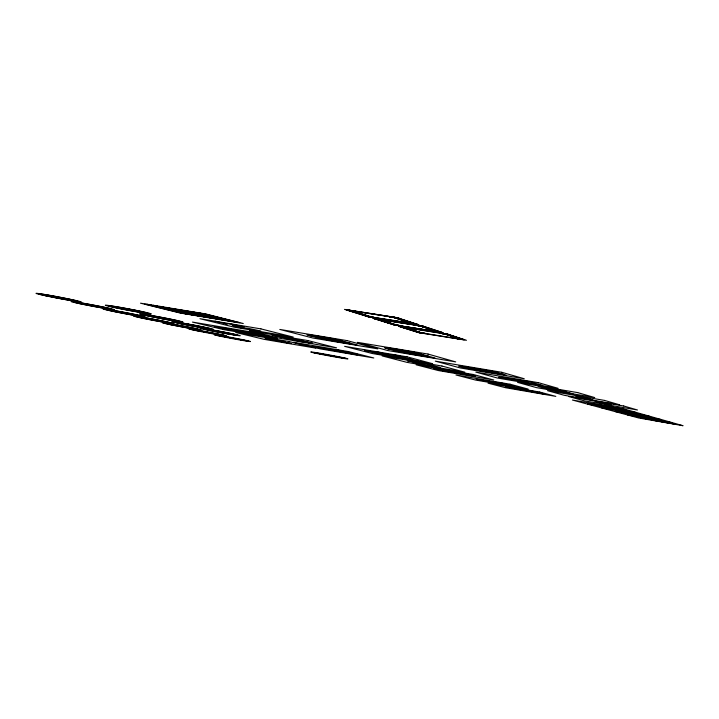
<?xml version="1.0" encoding="UTF-8"?>
<svg xmlns="http://www.w3.org/2000/svg" width="719" height="719" viewBox="0 0 719 719"><rect width="100%" height="100%" fill="white"/><g stroke="black" fill="none" stroke-linecap="round" stroke-linejoin="round"><path stroke-width="1.08" d="M374.383 318.607L374.716 318.868M196.278 326.219L200.601 326.839L182.986 323.622M147.952 313.358L148.078 313.322A20.033 0.62 10.7 0 0 139.549 311.174L137.886 310.824A20.033 0.62 10.7 0 0 110.07 305.89A20.033 0.62 10.7 0 0 123.641 309.305A20.033 0.62 10.7 0 0 147.952 313.358L114.456 306.959L118.231 307.525A32.804 1.007 10.7 0 1 132.871 310.024L138.713 311.003M347.25 310.015L366.87 316.162M348.76 310.329L366.528 316.063M351.034 310.797L351.438 311.084M379.434 319.649L395.252 324.593M403.251 327.361L418.422 332.187M590.002 399.44L591.692 399.809M590.02 399.494L578.723 396.259L580.458 396.52M347.259 310.015L349.758 310.257M348.778 310.329L351.276 310.572M351.043 310.797L353.559 311.048M162.791 318.418L167.895 319.353L160.714 317.996M374.392 318.607L377.493 318.957M379.452 319.64L381.924 319.901M403.26 327.352L405.121 327.54M440.999 332.25L439.021 332.052M52.074 296.453L72.304 300.254L46.393 295.473L53.395 296.632M605.964 406.639L604.158 406.523L626.923 410.621L618.538 408.257L588.295 403.44L621.027 408.958M634.571 412.769L618.025 410.351L640.072 414.324L632.235 412.113L621.324 410.154M165.73 319.119L159.636 318.077L161.227 318.319M457.464 338.604L459.279 338.604M632.855 414.081L631.021 413.937L652.394 417.784L645.051 415.717L616.282 411.079L647.235 416.337M645.051 417.46L643.208 417.299L663.952 421.037L657.058 419.096L628.972 414.548L659.098 419.671M166.152 318.706L173.414 320.216L165.622 318.553M670.252 422.817L654.676 420.462L674.808 424.093L658.379 420.48M284.976 342.037L277.956 341.022L291.276 343.574L265.203 337.876L282.486 341.426M240.64 331.684L254.859 333.877L228.256 329.581L243.471 332.016M188.216 324.548L186.059 324.215M592.717 403.988L591.701 403.88L601.659 405.489L596.59 404.617M606.117 407.826L607.115 407.943M620.596 411.645L619.598 411.529L629.053 413.074L624.281 412.239M633.232 415.115L632.244 414.989L641.465 416.508L636.827 415.699M644.134 418.251L645.114 418.368M434.141 331.046L435.93 331.01M434.833 331.189L437.008 331.342L422.278 326.66M403.053 327.118L401.067 326.947L417.29 332.052M435.534 331.333L437.332 331.297M436.927 331.621L438.734 331.585M404.429 327.397L402.442 327.226L417.568 332.07M437.628 331.765L439.803 331.917L424.111 326.821M405.813 327.684L403.781 327.54L419.537 332.25M407.188 327.963L405.157 327.819L418.961 332.142M407.871 328.107L405.84 327.963L406.253 328.152M456.799 338.469L458.947 338.64L446.966 334.677M458.794 338.883L460.618 338.883M459.468 339.017L461.616 339.188L446.67 334.596M460.133 339.152L461.958 339.152M461.463 339.431L463.62 339.602L449.087 334.793M193.896 325.941L205.409 327.855L201.724 327.343M193.555 325.653L189.906 325.069M350.521 310.419L347.906 310.195L348.418 310.464M352.795 310.887L350.162 310.707L368.685 316.315M355.078 311.363L352.445 311.129L352.948 311.399M355.833 311.516L353.2 311.291L368.2 316.108M407.916 322.741L410.702 322.957L396.529 318.292M408.644 322.894L411.439 323.11L411.007 322.903M409.381 323.047L412.176 323.262L395.765 318.068M374.572 317.51L412.904 323.415L412.481 323.208M410.846 323.343L413.641 323.568L395.261 317.942M411.574 323.496L414.378 323.721L413.946 323.514M412.311 323.649L415.106 323.874L398.047 318.337M413.767 323.954L416.571 324.179L416.148 323.972M378.311 319.155L375.722 318.921L376.163 319.164M379.03 319.308L376.441 319.065L393.859 324.53M379.758 319.461L377.133 319.254L393.14 324.332M61.304 297.972L69.285 299.455L63.362 298.412M381.196 319.757L378.607 319.515L379.039 319.757M382.643 320.054L380.045 319.811L380.477 320.054M384 320.297L380.764 319.955L394.857 324.485M190.49 324.97L195.972 325.95L192.207 325.365M432.847 330.812L435.606 331.055L422.592 326.759M433.548 330.956L438.41 331.63L422.88 326.687M436.343 331.531L440.504 332.061L424.713 326.848M438.437 331.962L441.529 332.169M403.62 327.199L400.762 327.019M406.379 327.765L401.723 327.118L402.137 327.307M408.446 328.188L404.464 327.684L404.878 327.864M456.223 338.388L460.286 338.91L447.263 334.695M458.228 338.793L462.955 339.458L448.476 334.766M460.888 339.341L464.627 339.701M280.212 341.022L269.922 339.503L279.646 341.219M351.942 310.671L346.387 309.88L346.909 310.15M356.489 311.615L351.69 310.976L371.984 316.998M410.19 323.244L415.843 324.026L398.659 318.355M413.11 323.847L417.308 324.332L416.885 324.125M222.396 332.142L221.695 331.962L232.174 334.497L215.053 331.001L221.551 331.89L216.832 331.046L218.019 331.351M380.387 319.551L374.967 318.805L392.592 324.314M383.281 320.153L377.852 319.398L393.697 324.359M432.218 330.713L434.249 331.099M434.312 331.144L437.035 331.675M437.098 331.72L439.129 332.106M402.937 327.055L405.615 327.576M405.687 327.621L409.057 328.286M58.922 298.088L52.487 296.929L61.564 298.52L60.899 298.286M409.749 328.421L406.532 328.107L420.354 332.448M455.612 338.289L456.889 338.523M456.942 338.559L463.962 339.566M588.043 398.766C585.59 398.389 596.941 400.869 591.656 399.701M588.439 398.784L589.292 398.892L585.805 398.272L590.676 399.288L589.823 399.18M589.418 399.162L588.573 399.054L590.326 399.413M590.793 399.548L575.317 395.684L582.264 396.897L580.521 396.636M591.189 399.566L592.043 399.674L590.29 399.306M351.178 310.518L391.064 316.782M389.86 316.746L349.416 310.509L367.427 316.18M374.132 317.582L410.917 323.397M379.668 319.407L417.191 325.348M382.553 320L415.986 325.294M595.44 404.734L606.62 406.487L591.656 404.051M609.658 408.644L620.578 410.369L606 407.979M433.611 331.001L397.67 325.5M399.845 325.761L436.406 331.576M406.999 327.855L441.295 333.328M622.978 412.293L633.637 413.991L619.436 411.654M635.47 415.726L645.887 417.397M391.666 316.8L392.376 316.908M390.462 316.764L393.122 317.034M389.563 316.737L394.632 317.313M388.961 316.719L396.097 317.609M425.082 333.481L457.608 338.703M647.217 418.952L657.4 420.588L643.873 418.341M373.458 317.474L374.976 317.609M372.343 317.439L373.853 317.573M416.885 325.33L418.782 325.491M415.681 325.285L417.272 325.428M415.384 325.267L417.083 325.518M400.6 325.716L401.535 325.833M398.353 325.617L399.566 325.743M442.796 333.409L444.153 333.634M441.592 333.346L444.845 333.76M440.091 333.265L441.96 333.436M401.067 356.606L364.488 350.333L378.751 353.775L375.722 353.263L378.203 353.91L411.816 359.464M618.906 408.365L605.227 406.145L619.526 408.536M632.585 412.212L602.747 407.385L619.859 410.486M425.01 333.409L425.927 333.526M423.599 333.337L425.36 333.499M422.763 333.283L423.949 333.418M144.645 304.2L209.633 314.949M645.374 415.816L632.387 413.686L645.914 415.968M657.355 419.186L644.7 417.101L657.867 419.33M668.616 422.35L640.908 417.811L656.519 420.633M148.743 305.224L213.516 315.938M152.805 306.231L217.354 316.917M156.841 307.229L221.164 317.888M160.831 308.217L224.939 318.85M164.786 309.206L228.669 319.802M168.704 310.177L232.372 320.737M172.587 311.138L236.039 321.672M176.434 312.091L239.679 322.597M308.918 335.467L317.043 337.597A18.55 0.674 10.5 0 0 340.123 342.199L357.577 345.12L334.083 338.865L316.18 335.89A18.766 0.692 10.5 0 0 306.959 334.802L307.013 334.856A18.766 0.692 10.5 0 0 308.918 335.467L324.754 338.11M326.084 338.334L342.091 340.995M386.022 348.284L402.604 351.043L395.468 349.075M420.777 354.072L403.997 351.276L396.861 349.308M386.597 348.445L403.188 351.205L405.094 351.735L402.325 351.267L409.875 353.047L393.428 350.306M421.352 354.233L404.581 351.438L412.149 353.227L409.381 352.759L411.25 353.281L427.877 356.049M317.043 337.597L332.744 340.213M334.065 340.438L349.928 343.08M394.039 350.468L410.45 353.209L417.254 355.087M428.434 356.211L411.825 353.442L418.62 355.312M496.173 372.262L465.57 367.445L503.812 374.437M619.257 410.037L633.16 412.373M389.671 316.836L394.776 317.439M344.509 351.717L357.729 354.485L350.908 353.326M537.758 392.403L521.167 389.689L544.049 394.084C547.447 393.967 512.737 387.155 531.665 391.37M656.267 420.309L669.092 422.484M373.305 317.367L374.851 317.519M372.19 317.34L373.736 317.483M372.622 317.447L370.914 317.187M417.874 325.455L419.501 325.617M416.669 325.41L418.287 325.563M399.917 325.599L400.878 325.725M398.793 325.545L400.312 325.698M442.257 333.454L443.848 333.616M441.053 333.391L442.643 333.553M440.756 333.373L442.437 333.634M425.288 333.427L421.334 332.96M422.943 333.221L424.722 333.391M422.107 333.176L423.32 333.319M61.483 298.511L64.207 298.951L61.367 298.448M526.883 390.345L505.637 386.84L522.048 390.022M150.747 315.785L146.721 315.183L152.32 316.108M252.549 333.31L224.094 328.853L227.321 329.608L221.776 328.385L232.444 329.94L214.253 326.696L235.266 330.291L222.854 327.783L233.504 329.868M223.088 332.322L225.766 332.735L221.695 331.962M610.898 408.554L615.806 409.408M648.619 418.952L653.131 419.734M581.887 396.924C576.683 396.124 587.162 397.85 581.95 397.041M583.316 397.328C578.184 396.537 588.591 398.254 583.37 397.445M584.727 397.733C579.541 396.933 589.966 398.65 584.781 397.841M235.059 330.147L248.648 332.349L261.788 335.575L247.615 332.852M274.379 339.943L265.14 338.325L274.325 340.069M229.145 333.922L230.943 334.218M374.15 317.394L372.424 317.124M372.307 317.232L373.871 317.385M419.195 325.608L420.948 325.878M371.193 317.196L372.748 317.349M417.982 325.554L419.617 325.725M416.777 325.5L418.404 325.671M398.659 325.446L400.195 325.608M397.535 325.401L399.072 325.563M396.978 325.374L397.949 325.509M442.041 333.526L443.641 333.697M424.632 333.31L422.448 333.023M421.442 333.059L423.221 333.239M238.951 330.938L245.556 332.115M228.516 333.634L233.675 334.659L230.107 334.038M391.163 317.097L392.214 317.241M419.006 325.698L420.642 325.869M418.099 325.653L419.429 325.815M371.301 317.088L372.864 317.25M417.496 325.635L418.521 325.779M370.195 317.052L371.75 317.214M444.243 333.733L445.546 333.895M399.503 325.482L393.742 324.718M443.039 333.661L446.274 334.119M397.4 325.294L398.937 325.464M442.131 333.616L443.425 333.778M396.286 325.249L397.823 325.41M420.777 332.933L421.72 333.068M187.012 324.278L186.14 324.107L189.834 324.646L185.08 323.927M392.52 317.25L393.859 317.412M391.918 317.232L395.261 317.708M420.336 325.86L421.658 326.022M419.123 325.806L420.75 325.977M418.224 325.77L419.537 325.932M371.426 316.98L372.703 317.133M370.312 316.944L371.858 317.106M369.485 316.917L370.752 317.07M445.241 333.877L446.22 334.02M444.027 333.814L445.618 333.993M443.129 333.76L444.405 333.922M398.802 325.356L396.897 325.069M442.823 333.742L446.454 334.416M396.16 325.141L397.688 325.303M395.603 325.114L396.564 325.258M423.293 333.068L420.885 332.753M422.736 333.041L418.341 332.43M421.613 332.978L419.492 332.681M394.947 324.979L396.439 325.15M422.637 332.942L420.57 332.555M200.08 326.992L202.3 327.469M394.47 317.43L396.78 317.753M393.563 317.403L396.178 317.735M392.655 317.376L394.354 317.681M421.046 325.995L422.341 326.156M420.139 325.959L421.433 326.12M419.231 325.914L420.525 326.084M418.934 325.905L421.163 326.327M370.456 316.827L371.705 316.989M369.62 316.8L370.869 316.962M368.793 316.773L370.033 316.935M445.924 334.002L448.072 334.407L445.681 334.182M443.803 333.895L446.283 334.218M163.411 318.382L161.928 318.05L164.552 318.211L158.198 317.196L160.732 317.933M397.463 325.087L394.974 324.584M397.176 325.078L394.569 324.754M394.318 324.853L395.225 324.997M420.291 332.627L421.729 332.798M417.397 332.214L420.606 332.735M155.412 316.863L159.465 317.564L154.657 316.648L155.646 316.962M421.738 326.129L422.997 326.3M420.822 326.093L422.08 326.255M419.914 326.058L421.172 326.219M369.8 316.693L371.013 316.845M368.964 316.666L370.177 316.818M368.137 316.639L369.341 316.791M445.969 334.101L447.191 334.272M54.509 297.064L50.995 296.273M419.456 332.493L420.849 332.663M419.725 332.6L417.838 332.322M367.517 316.504L368.407 316.648M446.589 334.236L448.584 334.533M444.773 334.137L446.975 334.614M395.405 324.79L396.546 324.943M422.691 326.282L423.599 326.426M421.774 326.246L424.614 326.678M420.867 326.201L422.071 326.363M369.18 316.549L370.348 316.702M368.353 316.531L369.521 316.684M368.685 316.657L366.465 316.252M396.475 317.744L397.418 317.897M395.567 317.717L396.807 317.87M394.965 317.699L395.899 317.843M394.057 317.672L395.288 317.825M51.813 296.3L46.861 295.158L54.716 296.812M191.811 325.24L192.845 325.473M661.552 421.37L668.284 422.898L663.313 421.649M625.162 411.223L632.909 413.003L627.058 411.52M638.068 414.827L645.446 416.508L639.919 415.115M650.174 418.197L657.22 419.806L651.98 418.485M394.039 324.637L395.126 324.781M393.212 324.602L394.291 324.745M420.849 332.564L419.069 332.304M420.291 332.538L418.233 332.259M611.375 407.385L619.508 409.255L613.307 407.682M446.247 334.308L447.065 334.452M368.622 316.423L369.737 316.567M368.901 316.549L366.043 316.135M394.875 324.673L395.971 324.817M422.377 326.381L425.324 326.875M421.469 326.336L423.392 326.624M420.858 326.309L421.702 326.453M397.113 317.879L397.993 318.032M396.205 317.852L397.382 318.005M395.594 317.834L398.011 318.238M394.686 317.807L397.104 318.211M197.446 326.444L198.678 326.732M369.18 316.441L367.148 316.171M367.571 316.288L368.344 316.414M394.138 324.548L395.162 324.682M394.318 324.646L392.349 324.377M392.745 324.485L393.185 324.413M448.279 334.515L449.69 334.829M447.667 334.479L449.096 334.721M446.76 334.434L448.485 334.695M446.157 334.398L448.171 334.748M146.901 304.227L186.437 314.068M422.008 326.462L422.79 326.597M421.406 326.435L422.179 326.57M159.78 306.357L198.893 316.144M153.327 305.296L192.656 315.102M397.688 318.023L399.27 318.373M397.077 317.996L398.623 318.265M179.31 309.583L217.767 319.281M172.776 308.505L211.449 318.229M166.26 307.426L205.158 317.178M199.073 312.855L236.857 322.454M192.458 311.758L230.466 321.393M185.87 310.671L224.103 320.332M485.747 380.863L488.345 381.546M418.701 332.205L419.348 332.313M416.732 332.025L418.791 332.286M417.029 332.115L417.955 332.241M317.924 336.177L341.858 342.496M316.594 335.962L340.545 342.271M377.071 351.798L385.887 354.125M395.333 356.615L397.661 357.226L394.614 356.714L403.674 358.817M366.6 316.153L367.292 316.279M393.742 324.44L394.695 324.566M393.185 354.503L419.249 361.441M423.698 326.633L425.019 326.866M423.087 326.606L424.408 326.839M422.484 326.579L423.185 326.705M421.873 326.552L422.574 326.678M601.749 407.979L614.314 411.385L661.875 419.707L672.472 422.709M615.051 411.583L626.851 414.782L673.092 422.889L683.05 425.711L638.643 417.973L627.534 414.962M396.978 318.104L397.742 318.328M615.194 408.644L612.229 407.817L613.037 408.257M628.667 412.391L625.898 411.619L626.582 412.023M641.294 415.906L638.697 415.178L639.272 415.546M653.149 419.204L650.704 418.521L651.18 418.853M664.293 422.305L661.992 421.658L662.379 421.963M551.59 388.179L553.801 388.808L538.172 386.4L547.788 389.087L569.484 393.257M649.239 416.121L637.187 412.706L587.567 404.132L600.976 407.763L649.931 416.319L661.219 419.519M555.203 388.79L572.989 393.859M393.419 324.35L394.021 324.449M392.035 324.287L392.907 324.404M365.701 316.036L366.322 316.144M448.791 334.712L449.393 334.811M448.189 334.677L448.782 334.784M398.317 318.256L398.964 318.364M397.706 318.229L398.353 318.346M57.044 297.558L57.835 297.819M65.492 298.879L66.184 299.122M215.062 321.222L227.177 324.125L223.591 323.191L231.662 324.161L244.208 326.848L232.183 325.401L237.342 326.947L243.912 328.295L240.488 327.397L248.549 328.394L260.709 330.992L248.765 329.608M345.309 358.359L313.709 352.571L345.309 358.359M384.746 347.744L384.728 347.789A19.188 0.728 10.4 0 0 385.842 348.23L394.237 350.521A18.964 0.71 10.4 0 0 416.813 355.006L435.076 358.062L413.802 352.121L395.028 349.003A19.188 0.728 10.4 0 0 384.746 347.744M216.59 335.171L247.974 341.031L216.59 335.171M224.004 335.431L191.596 329.41L224.004 335.431M294.952 340.276L293.397 340.312L297.792 340.752A15.27 0.485 10.5 0 0 292.274 339.422L271.98 335.045L289.415 338.946A15.252 0.485 10.5 0 1 294.952 340.276M302.348 341.525L300.74 341.552L305.207 342.001A15.297 0.485 10.5 0 0 299.724 340.68L279.484 336.312L296.857 340.195A15.288 0.485 10.5 0 1 302.348 341.525M309.79 342.774L308.127 342.801L312.657 343.26A15.324 0.494 10.5 0 0 307.211 341.947L287.025 337.579L304.326 341.462A15.315 0.485 10.5 0 1 309.79 342.774M595.305 401.463L611.411 405.228L595.305 401.463M584.457 397.868L587.908 398.497L584.457 397.868M453.15 372.415L444.603 371.139L442.607 370.618L445.385 371.085L433.548 368.254L466.901 374.015L475.547 376.316L453.15 372.415M337.984 350.081L335.279 350.18L311.884 346.441L357.181 354.907L337.984 350.081M526.712 382.22L522.362 381.645L542.692 385.429L529.552 381.681L498.689 377.196L526.712 382.22M500.55 383.739L496.856 383.236L514.606 386.525L502.527 383.308L476.176 379.362L500.55 383.739M554.987 389.141L545.11 387.622L557.746 389.932L554.987 389.141M555.535 389.644L542.926 387.343L555.535 389.644M559.346 390.381L549.532 388.862L562.06 391.154L559.346 390.381M559.849 390.866L547.366 388.584L559.849 390.866M563.633 391.594L553.882 390.084L566.293 392.349L563.633 391.594M396.996 317.636L344.482 309.386L367.984 316.755L419.015 324.817L396.996 317.636M423.239 326.201L372.487 318.166L394.138 324.943L443.497 332.807L423.239 326.201M447.775 334.2L398.703 326.381L418.674 332.636L466.442 340.294L447.775 334.2M205.715 313.951L140.502 303.175L180.244 313.044L243.274 323.523L205.715 313.951M347.079 340.617L279.799 329.437L312.918 338.029L377.808 348.868L347.079 340.617M428.021 354.072L357.469 342.343L387.82 350.548L455.711 361.891L428.021 354.072M260.952 328.889L199.945 318.697L234.169 327.163L293.235 337.076L260.952 328.889M501.799 372.298L435.319 361.136L460.151 367.93L524.25 378.742L501.799 372.298M407.035 356.831L344.617 346.342L372.289 353.514L432.631 363.706L407.035 356.831M493.836 371.597L470.657 367.706A18.793 0.656 10.3 0 0 459.711 366.564A18.793 0.656 10.3 0 0 483.339 371.247L506.059 375.075L493.836 371.597M307.939 340.581L249.52 330.758L279.961 338.289L336.573 347.852L307.939 340.581M247.731 331.396L192.458 322.085L223.986 329.679L277.669 338.766L247.731 331.396M441.942 366.034L382.157 355.923L406.999 362.367L464.86 372.19L441.942 366.034M538.558 382.715L475.825 372.1L497.476 378.041L558.088 388.332L538.558 382.715M428.03 364.245L407.278 360.731L421.217 364.12L418.314 363.625L420.112 364.093L440.513 367.553L428.03 364.245M288.885 341.507L235.787 332.511L264.206 339.359L315.812 348.131L288.885 341.507M348.616 351.609L293.568 342.289L320.368 348.895L373.799 357.981L348.616 351.609M473.237 374.482L416.13 364.785L438.455 370.573L493.791 380.009L473.237 374.482M577.681 392.61L517.581 382.391L536.581 387.649L594.712 397.562L577.681 392.61M510.05 384.216L455.927 374.967L475.547 380.054L528.079 389.06L510.05 384.216M604.49 400.402L547.492 390.66L564.37 395.324L619.589 404.797L604.49 400.402M623.697 405.992L568.963 396.6L584.385 400.86L637.474 409.992L623.697 405.992M539.708 392.044L488.039 383.173L505.592 387.73L555.805 396.376L539.708 392.044M623.544 408.841L572.405 400.025L586.74 403.907L636.441 412.499L623.544 408.841M141.391 311.435L139.459 311.03A23.332 0.728 10.7 0 0 106.78 305.242A23.332 0.728 10.7 0 0 124.261 309.529A23.332 0.728 10.7 0 0 151.305 313.933L149.723 313.349A23.332 0.728 10.7 0 0 144.861 312.19L141.391 311.435M319.443 354.018A18.748 0.485 10.5 0 0 347.906 358.88A18.748 0.485 10.5 0 0 321.141 353.469A18.748 0.485 10.5 0 0 319.443 354.018M180.999 323.829A21.219 0.611 10.6 0 0 213.3 329.401A21.219 0.611 10.6 0 0 183.165 323.164A21.219 0.611 10.6 0 0 180.999 323.829M182.662 324.071A18.218 0.521 10.6 0 0 210.37 328.853A18.218 0.521 10.6 0 0 184.468 323.487A18.218 0.521 10.6 0 0 182.662 324.071M210.352 330.533A17.598 0.494 10.6 0 0 237.369 335.207A17.598 0.494 10.6 0 0 212.635 330.093A17.598 0.494 10.6 0 0 210.352 330.533M208.708 330.291A20.5 0.575 10.6 0 0 240.2 335.737A20.5 0.575 10.6 0 0 211.431 329.787A20.5 0.575 10.6 0 0 208.708 330.291M151.296 316.558A19.009 0.566 10.7 0 0 179.903 321.483A19.009 0.566 10.7 0 0 152.518 315.794A19.009 0.566 10.7 0 0 151.296 316.558M149.606 316.315A22.136 0.656 10.7 0 0 182.959 322.058A22.136 0.656 10.7 0 0 151.107 315.443A22.136 0.656 10.7 0 0 149.606 316.315M45.926 295.833A23.125 0.692 10.8 0 0 81.31 302.043A23.125 0.692 10.8 0 0 48.703 295.149A23.125 0.692 10.8 0 0 45.926 295.833M47.778 296.111A19.853 0.593 10.8 0 0 78.119 301.432A19.853 0.593 10.8 0 0 50.096 295.5A19.853 0.593 10.8 0 0 47.778 296.111M80.061 303.742A22.208 0.647 10.7 0 0 114.384 309.772A22.208 0.647 10.7 0 0 83.548 303.274A22.208 0.647 10.7 0 0 80.061 303.742M81.894 304.02A19.062 0.557 10.7 0 0 111.337 309.188A19.062 0.557 10.7 0 0 84.824 303.598A19.062 0.557 10.7 0 0 81.894 304.02M115.175 311.704A18.343 0.521 10.7 0 0 142.407 316.396A18.343 0.521 10.7 0 0 115.579 310.86A18.343 0.521 10.7 0 0 115.175 311.704M113.611 311.48A21.363 0.602 10.7 0 0 145.364 316.953A21.363 0.602 10.7 0 0 114.15 310.509A21.363 0.602 10.7 0 0 113.611 311.48M144.852 318.589A17.678 0.485 10.7 0 0 171.383 323.173A17.678 0.485 10.7 0 0 145.813 317.906A17.678 0.485 10.7 0 0 144.852 318.589M143.297 318.364A20.59 0.566 10.7 0 0 174.223 323.712A20.59 0.566 10.7 0 0 144.492 317.582A20.59 0.566 10.7 0 0 143.297 318.364M171.113 324.808A19.88 0.539 10.6 0 0 201.257 330.03A19.88 0.539 10.6 0 0 172.875 324.197A19.88 0.539 10.6 0 0 171.113 324.808M172.65 325.033A17.067 0.458 10.6 0 0 198.507 329.518A17.067 0.458 10.6 0 0 174.106 324.503A17.067 0.458 10.6 0 0 172.65 325.033M197.231 330.866A19.224 0.503 10.6 0 0 226.629 335.971A19.224 0.503 10.6 0 0 199.487 330.398A19.224 0.503 10.6 0 0 197.231 330.866M221.803 336.555A18.613 0.476 10.6 0 0 250.491 341.552A18.613 0.476 10.6 0 0 224.499 336.231A18.613 0.476 10.6 0 0 221.803 336.555"/></g></svg>
